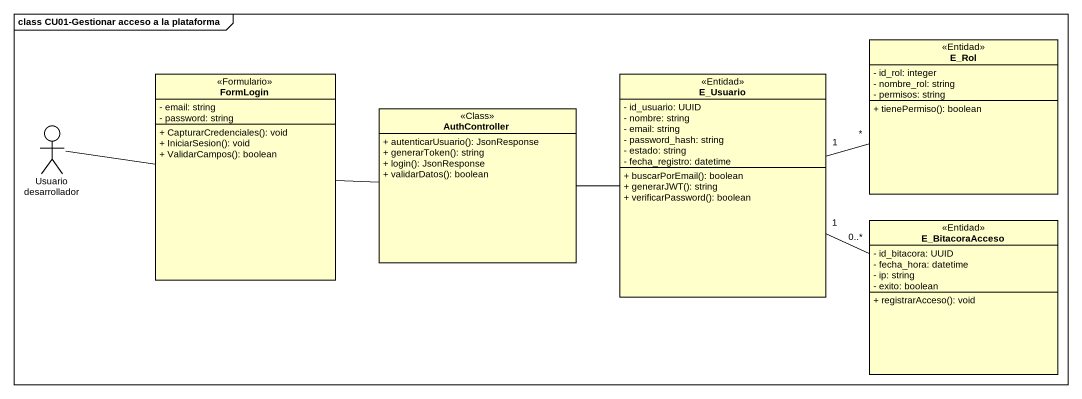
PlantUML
@startuml
mainframe class CU01-Gestionar acceso a la plataforma
allowmixing
hide circle
hide empty members
skinparam classAttributeIconSize 0
class E_Rol <<Entidad>> {
  - id_rol: integer
  - nombre_rol: string
  - permisos: string
  + tienePermiso(): boolean
}
class FormLogin <<Formulario>> {
  - email: string
  - password: string
  + CapturarCredenciales(): void
  + IniciarSesion(): void
  + ValidarCampos(): boolean
}
class E_Usuario <<Entidad>> {
  - id_usuario: UUID
  - nombre: string
  - email: string
  - password_hash: string
  - estado: string
  - fecha_registro: datetime
  + buscarPorEmail(): boolean
  + generarJWT(): string
  + verificarPassword(): boolean
}
actor "Usuario desarrollador" as Usuario_desarrollador
class AuthController <<Class>> {
  + autenticarUsuario(): JsonResponse
  + generarToken(): string
  + login(): JsonResponse
  + validarDatos(): boolean
}
class E_BitacoraAcceso <<Entidad>> {
  - id_bitacora: UUID
  - fecha_hora: datetime
  - ip: string
  - exito: boolean
  + registrarAcceso(): void
}
FormLogin -right- AuthController
E_Usuario "1" -right- "*" E_Rol
E_Usuario "1" -right- "0..*" E_BitacoraAcceso
Usuario_desarrollador -right- FormLogin
AuthController -right- E_Usuario
@enduml
